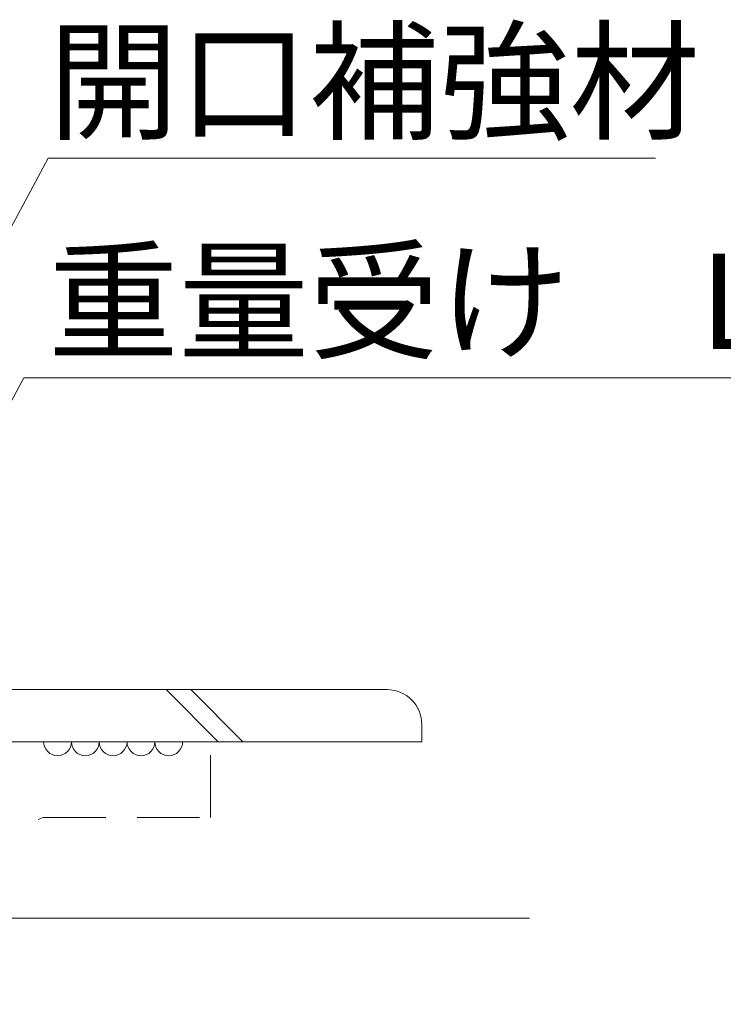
# Model space of a CAD drawing. Units: millimetres at full size, sheet at 1:6; details may follow other scales. Extents: x -1209 to 1209, y -852 to 852.
# Drawn here: x -320.8 to -239.8, y -286.6 to -174.9 of the extents above; entities that cross this region are included whole.
import ezdxf
from ezdxf.enums import TextEntityAlignment as Align

# ---------------------------------------------------------------- set-up
doc = ezdxf.new("R2010")
doc.units = ezdxf.units.MM
doc.header["$LTSCALE"] = 6
doc.linetypes.add('DASHED1', pattern=[1.8, 1.2, -0.6])
for name, color, linetype, lineweight in [('0-2_SUNPO', 7, 'Continuous', 5), ('0-3_STEEL', 6, 'Continuous', 5), ('0-5_FUKUSIZA', 3, 'Continuous', 5), ('0-8_SASH', 4, 'Continuous', 5)]:
    doc.layers.add(name, color=color, linetype=linetype, lineweight=lineweight)
doc.styles.add('ＭＳ ゴシック', font='')
doc.styles.get('ＭＳ ゴシック').set_extended_font_data('MS Gothic')

msp = doc.modelspace()

# ---------------------------------------------------------------- linework, layer by layer
at = {"layer": '0-2_SUNPO'}
for p, q in [((-336.67, -226.483), (-317.504, -190.891)), ((-317.504, -190.891), (-247.596, -190.891)), ((-342.21, -256.846), (-320.317, -216.178)), ((-320.317, -216.178), (-160.004, -216.178))]:
    msp.add_line(p, q, dxfattribs=at)
at = {"layer": '0-3_STEEL'}
for p, q in [((-325.005, -252.058), (-278.505, -252.058)), ((-303.931, -252.058), (-297.931, -258.058)), ((-301.102, -252.058), (-295.102, -258.058)), ((-274.506, -256.057), (-274.506, -258.058)), ((-339.504, -258.058), (-274.506, -258.058))]:
    msp.add_line(p, q, dxfattribs=at)
msp.add_arc((-278.505, -256.057), 4, 0, 90, dxfattribs=at)
at = {"layer": '0-5_FUKUSIZA'}
msp.add_line((-350.506, -278.337), (-262.105, -278.337), dxfattribs=at)
at = {"layer": '0-8_SASH', "linetype": 'DASHED1'}
for p, q in [((-298.839, -266.776), (-298.839, -258.058)), ((-369.011, -286.567), (-318.082, -266.776)), ((-318.082, -266.776), (-298.839, -266.776))]:
    msp.add_line(p, q, dxfattribs=at)
at = {"layer": '0-8_SASH'}
for centre in [(-316.439, -258.058), (-313.239, -258.058), (-310.039, -258.058), (-306.839, -258.058), (-303.639, -258.058)]:
    msp.add_arc(centre, 1.6, 180, 0, dxfattribs=at)

# ---------------------------------------------------------------- texts
at = {"layer": '0-2_SUNPO', "style": 'ＭＳ ゴシック'}
for s, p in [('開口補強材', (-317.504, -190.891)), ('重量受け\u3000L-50×50×6', (-317.504, -216.178))]:
    msp.add_text(s, height=11, dxfattribs=at).set_placement(p, align=Align.BOTTOM_LEFT)

doc.saveas('drawing.dxf')
